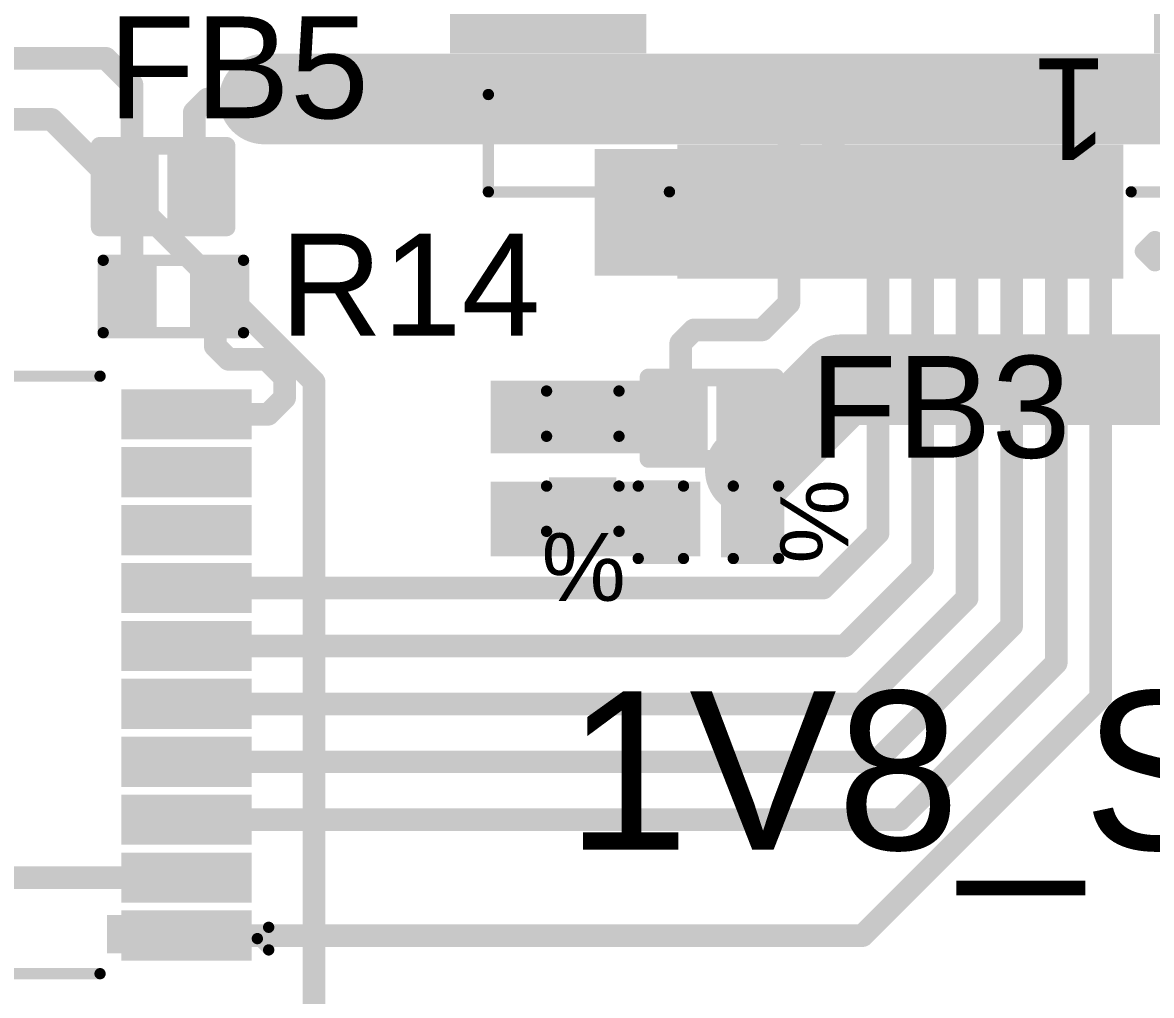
# Model space of a CAD drawing. Header units: millimetres. Extents: x -0.15 to 3.79, y -0.54 to 3.26.
# Drawn here: x 2.5222 to 3.021, y 2.408 to 2.8378 of the extents above; entities that cross this region are included whole.
import ezdxf

# ---------------------------------------------------------------- set-up
doc = ezdxf.new("R2010")
doc.units = ezdxf.units.MM
doc.header["$MEASUREMENT"] = 0
for name, color, linetype in [('BottomLayer', 5, 'Continuous'), ('BottomSolder', 6, 'Continuous'), ('TopLayer', 1, 'Continuous'), ('TopOverlay', 2, 'Continuous'), ('TopPaste', 8, 'Continuous'), ('TopSolder', 216, 'Continuous'), ('ViaHoleLayer', 16, 'Continuous')]:
    doc.layers.add(name, color=color, linetype=linetype)
doc.styles.add('Arial', font='', dxfattribs={"height": 0.2})
doc.styles.get('Arial').set_extended_font_data('Arial')

# ---------------------------------------------------------------- blocks, each defined once
blk = doc.blocks.new('TSSOP_20_38')
at = {"layer": 'TopLayer'}
for points in [[(-0.08937, 0.12224), (-0.08937, 0.10807), (-0.13898, 0.10807), (-0.13898, 0.12224)], [(0.13898, 0.12224), (0.13898, 0.10807), (0.08937, 0.10807), (0.08937, 0.12224)], [(-0.08937, 0.09665), (-0.08937, 0.08248), (-0.13898, 0.08248), (-0.13898, 0.09665)], [(0.13898, 0.09665), (0.13898, 0.08248), (0.08937, 0.08248), (0.08937, 0.09665)], [(-0.08937, 0.07106), (-0.08937, 0.05689), (-0.13898, 0.05689), (-0.13898, 0.07106)], [(0.13898, 0.07106), (0.13898, 0.05689), (0.08937, 0.05689), (0.08937, 0.07106)], [(-0.08937, 0.04547), (-0.08937, 0.0313), (-0.13898, 0.0313), (-0.13898, 0.04547)], [(0.13898, 0.04547), (0.13898, 0.0313), (0.08937, 0.0313), (0.08937, 0.04547)], [(-0.08937, 0.01988), (-0.08937, 0.00571), (-0.13898, 0.00571), (-0.13898, 0.01988)], [(0.13898, 0.01988), (0.13898, 0.00571), (0.08937, 0.00571), (0.08937, 0.01988)], [(-0.08937, -0.00571), (-0.08937, -0.01988), (-0.13898, -0.01988), (-0.13898, -0.00571)], [(0.13898, -0.00571), (0.13898, -0.01988), (0.08937, -0.01988), (0.08937, -0.00571)], [(-0.08937, -0.0313), (-0.08937, -0.04547), (-0.13898, -0.04547), (-0.13898, -0.0313)], [(0.13898, -0.0313), (0.13898, -0.04547), (0.08937, -0.04547), (0.08937, -0.0313)], [(-0.08937, -0.05689), (-0.08937, -0.07106), (-0.13898, -0.07106), (-0.13898, -0.05689)], [(0.13898, -0.05689), (0.13898, -0.07106), (0.08937, -0.07106), (0.08937, -0.05689)], [(-0.08937, -0.08248), (-0.08937, -0.09665), (-0.13898, -0.09665), (-0.13898, -0.08248)], [(0.13898, -0.08248), (0.13898, -0.09665), (0.08937, -0.09665), (0.08937, -0.08248)], [(-0.08937, -0.10807), (-0.08937, -0.12224), (-0.13898, -0.12224), (-0.13898, -0.10807)], [(0.13898, -0.10807), (0.13898, -0.12224), (0.08937, -0.12224), (0.08937, -0.10807)]]:
    blk.add_hatch(color=1, dxfattribs=at).paths.add_polyline_path(points)
at = {"layer": 'TopOverlay'}
blk.add_hatch(color=2, dxfattribs=at).paths.add_polyline_path([(-0.086, 0.106), (-0.079, 0.106), (-0.079, 0.123), (-0.086, 0.123)])
at = {"layer": 'TopPaste'}
for points in [[(-0.08937, 0.12224), (-0.08937, 0.10807), (-0.13898, 0.10807), (-0.13898, 0.12224)], [(0.13898, 0.12224), (0.13898, 0.10807), (0.08937, 0.10807), (0.08937, 0.12224)], [(-0.08937, 0.09665), (-0.08937, 0.08248), (-0.13898, 0.08248), (-0.13898, 0.09665)], [(0.13898, 0.09665), (0.13898, 0.08248), (0.08937, 0.08248), (0.08937, 0.09665)], [(-0.08937, 0.07106), (-0.08937, 0.05689), (-0.13898, 0.05689), (-0.13898, 0.07106)], [(0.13898, 0.07106), (0.13898, 0.05689), (0.08937, 0.05689), (0.08937, 0.07106)], [(-0.08937, 0.04547), (-0.08937, 0.0313), (-0.13898, 0.0313), (-0.13898, 0.04547)], [(0.13898, 0.04547), (0.13898, 0.0313), (0.08937, 0.0313), (0.08937, 0.04547)], [(-0.08937, 0.01988), (-0.08937, 0.00571), (-0.13898, 0.00571), (-0.13898, 0.01988)], [(0.13898, 0.01988), (0.13898, 0.00571), (0.08937, 0.00571), (0.08937, 0.01988)], [(-0.08937, -0.00571), (-0.08937, -0.01988), (-0.13898, -0.01988), (-0.13898, -0.00571)], [(0.13898, -0.00571), (0.13898, -0.01988), (0.08937, -0.01988), (0.08937, -0.00571)], [(-0.08937, -0.0313), (-0.08937, -0.04547), (-0.13898, -0.04547), (-0.13898, -0.0313)], [(0.13898, -0.0313), (0.13898, -0.04547), (0.08937, -0.04547), (0.08937, -0.0313)], [(-0.08937, -0.05689), (-0.08937, -0.07106), (-0.13898, -0.07106), (-0.13898, -0.05689)], [(0.13898, -0.05689), (0.13898, -0.07106), (0.08937, -0.07106), (0.08937, -0.05689)], [(-0.08937, -0.08248), (-0.08937, -0.09665), (-0.13898, -0.09665), (-0.13898, -0.08248)], [(0.13898, -0.08248), (0.13898, -0.09665), (0.08937, -0.09665), (0.08937, -0.08248)], [(-0.08937, -0.10807), (-0.08937, -0.12224), (-0.13898, -0.12224), (-0.13898, -0.10807)], [(0.13898, -0.10807), (0.13898, -0.12224), (0.08937, -0.12224), (0.08937, -0.10807)]]:
    blk.add_hatch(color=8, dxfattribs=at).paths.add_polyline_path(points)
at = {"layer": 'TopSolder'}
for points in [[(-0.08537, 0.12624), (-0.08537, 0.10407), (-0.14298, 0.10407), (-0.14298, 0.12624)], [(0.14298, 0.12624), (0.14298, 0.10407), (0.08537, 0.10407), (0.08537, 0.12624)], [(-0.08537, 0.10065), (-0.08537, 0.07848), (-0.14298, 0.07848), (-0.14298, 0.10065)], [(0.14298, 0.10065), (0.14298, 0.07848), (0.08537, 0.07848), (0.08537, 0.10065)], [(-0.08537, 0.07506), (-0.08537, 0.05289), (-0.14298, 0.05289), (-0.14298, 0.07506)], [(0.14298, 0.07506), (0.14298, 0.05289), (0.08537, 0.05289), (0.08537, 0.07506)], [(-0.08537, 0.04947), (-0.08537, 0.0273), (-0.14298, 0.0273), (-0.14298, 0.04947)], [(0.14298, 0.04947), (0.14298, 0.0273), (0.08537, 0.0273), (0.08537, 0.04947)], [(-0.08537, 0.02388), (-0.08537, 0.00171), (-0.14298, 0.00171), (-0.14298, 0.02388)], [(0.14298, 0.02388), (0.14298, 0.00171), (0.08537, 0.00171), (0.08537, 0.02388)], [(-0.08537, -0.00171), (-0.08537, -0.02388), (-0.14298, -0.02388), (-0.14298, -0.00171)], [(0.14298, -0.00171), (0.14298, -0.02388), (0.08537, -0.02388), (0.08537, -0.00171)], [(-0.08537, -0.0273), (-0.08537, -0.04947), (-0.14298, -0.04947), (-0.14298, -0.0273)], [(0.14298, -0.0273), (0.14298, -0.04947), (0.08537, -0.04947), (0.08537, -0.0273)], [(-0.08537, -0.05289), (-0.08537, -0.07506), (-0.14298, -0.07506), (-0.14298, -0.05289)], [(0.14298, -0.05289), (0.14298, -0.07506), (0.08537, -0.07506), (0.08537, -0.05289)], [(-0.08537, -0.07848), (-0.08537, -0.10065), (-0.14298, -0.10065), (-0.14298, -0.07848)], [(0.14298, -0.07848), (0.14298, -0.10065), (0.08537, -0.10065), (0.08537, -0.07848)], [(-0.08537, -0.10407), (-0.08537, -0.12624), (-0.14298, -0.12624), (-0.14298, -0.10407)], [(0.14298, -0.10407), (0.14298, -0.12624), (0.08537, -0.12624), (0.08537, -0.10407)]]:
    blk.add_hatch(color=216, dxfattribs=at).paths.add_polyline_path(points)
at = {"layer": 'TopOverlay', "const_width": 0.005}
for points in [[(0.076, 0.132), (-0.076, 0.132)], [(-0.1455, 0.1165), (-0.1505, 0.1215)], [(-0.1505, 0.1215), (-0.1505, 0.1115)], [(-0.1455, 0.1165), (-0.1505, 0.1115)], [(0.076, -0.132), (-0.076, -0.132)]]:
    blk.add_lwpolyline(points, dxfattribs=at)
at = {"layer": 'TopOverlay', "const_width": 0.0025}
for points in [[(-0.07725, 0.132, 1), (-0.07475, 0.132, 1)], [(0.07475, 0.132, 1), (0.07725, 0.132, 1)], [(-0.15175, 0.1215, 1), (-0.14925, 0.1215, 1)], [(-0.15175, 0.1215, 1), (-0.14925, 0.1215, 1)], [(-0.14675, 0.1165, 1), (-0.14425, 0.1165, 1)], [(-0.14675, 0.1165, 1), (-0.14425, 0.1165, 1)], [(-0.15175, 0.1115, 1), (-0.14925, 0.1115, 1)], [(-0.15175, 0.1115, 1), (-0.14925, 0.1115, 1)], [(-0.07725, -0.132, 1), (-0.07475, -0.132, 1)], [(0.07475, -0.132, 1), (0.07725, -0.132, 1)]]:
    blk.add_lwpolyline(points, format="xyb", close=True, dxfattribs=at)
blk = doc.blocks.new('R___0402_83')
at = {"layer": 'TopLayer'}
for points in [[(-0.0275, -0.0125), (-0.0275, 0.0125), (-0.0095, 0.0125), (-0.0095, -0.0125)], [(0.0095, -0.0125), (0.0095, 0.0125), (0.0275, 0.0125), (0.0275, -0.0125)]]:
    blk.add_hatch(color=1, dxfattribs=at).paths.add_polyline_path(points)
at = {"layer": 'TopPaste'}
for points in [[(-0.0275, -0.0125), (-0.0275, 0.0125), (-0.0095, 0.0125), (-0.0095, -0.0125)], [(0.0095, -0.0125), (0.0095, 0.0125), (0.0275, 0.0125), (0.0275, -0.0125)]]:
    blk.add_hatch(color=8, dxfattribs=at).paths.add_polyline_path(points)
at = {"layer": 'TopSolder'}
for points in [[(-0.02967, -0.01467), (-0.02967, 0.01467), (-0.00733, 0.01467), (-0.00733, -0.01467)], [(0.00733, -0.01467), (0.00733, 0.01467), (0.02967, 0.01467), (0.02967, -0.01467)]]:
    blk.add_hatch(color=216, dxfattribs=at).paths.add_polyline_path(points)
at = {"layer": 'TopOverlay'}
for points, const_width in [([(-0.031, 0.016), (-0.031, -0.016)], 0.005), ([(0.031, 0.016), (-0.031, 0.016)], 0.005), ([(0.031, 0.016), (0.031, -0.016)], 0.005), ([(0.031, -0.016), (-0.031, -0.016)], 0.005), ([(0.032, -0.017), (-0.032, -0.017)], 0.000127)]:
    blk.add_lwpolyline(points, dxfattribs=dict(at, const_width=const_width))
for points, const_width in [([(-0.03225, 0.016, 1), (-0.02975, 0.016, 1)], 0.0025), ([(-0.03225, 0.016, 1), (-0.02975, 0.016, 1)], 0.0025), ([(0.02975, 0.016, 1), (0.03225, 0.016, 1)], 0.0025), ([(0.02975, 0.016, 1), (0.03225, 0.016, 1)], 0.0025), ([(-0.03225, -0.016, 1), (-0.02975, -0.016, 1)], 0.0025), ([(-0.03225, -0.016, 1), (-0.02975, -0.016, 1)], 0.0025), ([(0.02975, -0.016, 1), (0.03225, -0.016, 1)], 0.0025), ([(0.02975, -0.016, 1), (0.03225, -0.016, 1)], 0.0025), ([(-0.03203, -0.017, 1), (-0.03197, -0.017, 1)], 0.0000635), ([(0.03197, -0.017, 1), (0.03203, -0.017, 1)], 0.0000635)]:
    blk.add_lwpolyline(points, format="xyb", close=True, dxfattribs=dict(at, const_width=const_width))
blk = doc.blocks.new('AFC01_S10FCC_00_144')
at = {"layer": 'TopLayer'}
for points in [[(-0.08268, 0.02717), (-0.09449, 0.02717), (-0.09449, 0.07835), (-0.08268, 0.07835)], [(-0.06299, 0.02717), (-0.0748, 0.02717), (-0.0748, 0.07835), (-0.06299, 0.07835)], [(-0.04331, 0.02717), (-0.05512, 0.02717), (-0.05512, 0.07835), (-0.04331, 0.07835)], [(-0.02362, 0.02717), (-0.03543, 0.02717), (-0.03543, 0.07835), (-0.02362, 0.07835)], [(-0.00394, 0.02717), (-0.01575, 0.02717), (-0.01575, 0.07835), (-0.00394, 0.07835)], [(0.01575, 0.02717), (0.00394, 0.02717), (0.00394, 0.07835), (0.01575, 0.07835)], [(0.03543, 0.02717), (0.02362, 0.02717), (0.02362, 0.07835), (0.03543, 0.07835)], [(0.05512, 0.02717), (0.04331, 0.02717), (0.04331, 0.07835), (0.05512, 0.07835)], [(0.0748, 0.02717), (0.06299, 0.02717), (0.06299, 0.07835), (0.0748, 0.07835)], [(0.09449, 0.02717), (0.08268, 0.02717), (0.08268, 0.07835), (0.09449, 0.07835)], [(-0.11614, -0.08425), (-0.19488, -0.08425), (-0.19488, -0.02126), (-0.11614, -0.02126)], [(0.11614, -0.02126), (0.19488, -0.02126), (0.19488, -0.08425), (0.11614, -0.08425)]]:
    blk.add_hatch(color=1, dxfattribs=at).paths.add_polyline_path(points)
at = {"layer": 'TopPaste'}
for points in [[(-0.08268, 0.02717), (-0.09449, 0.02717), (-0.09449, 0.07835), (-0.08268, 0.07835)], [(-0.06299, 0.02717), (-0.0748, 0.02717), (-0.0748, 0.07835), (-0.06299, 0.07835)], [(-0.04331, 0.02717), (-0.05512, 0.02717), (-0.05512, 0.07835), (-0.04331, 0.07835)], [(-0.02362, 0.02717), (-0.03543, 0.02717), (-0.03543, 0.07835), (-0.02362, 0.07835)], [(-0.00394, 0.02717), (-0.01575, 0.02717), (-0.01575, 0.07835), (-0.00394, 0.07835)], [(0.01575, 0.02717), (0.00394, 0.02717), (0.00394, 0.07835), (0.01575, 0.07835)], [(0.03543, 0.02717), (0.02362, 0.02717), (0.02362, 0.07835), (0.03543, 0.07835)], [(0.05512, 0.02717), (0.04331, 0.02717), (0.04331, 0.07835), (0.05512, 0.07835)], [(0.0748, 0.02717), (0.06299, 0.02717), (0.06299, 0.07835), (0.0748, 0.07835)], [(0.09449, 0.02717), (0.08268, 0.02717), (0.08268, 0.07835), (0.09449, 0.07835)], [(-0.11614, -0.08425), (-0.19488, -0.08425), (-0.19488, -0.02126), (-0.11614, -0.02126)], [(0.11614, -0.02126), (0.19488, -0.02126), (0.19488, -0.08425), (0.11614, -0.08425)]]:
    blk.add_hatch(color=8, dxfattribs=at).paths.add_polyline_path(points)
at = {"layer": 'TopSolder'}
for points in [[(-0.07868, 0.02317), (-0.09849, 0.02317), (-0.09849, 0.08235), (-0.07868, 0.08235)], [(-0.05899, 0.02317), (-0.0788, 0.02317), (-0.0788, 0.08235), (-0.05899, 0.08235)], [(-0.03931, 0.02317), (-0.05912, 0.02317), (-0.05912, 0.08235), (-0.03931, 0.08235)], [(-0.01962, 0.02317), (-0.03943, 0.02317), (-0.03943, 0.08235), (-0.01962, 0.08235)], [(0.00006, 0.02317), (-0.01975, 0.02317), (-0.01975, 0.08235), (0.00006, 0.08235)], [(0.01975, 0.02317), (-0.00006, 0.02317), (-0.00006, 0.08235), (0.01975, 0.08235)], [(0.03943, 0.02317), (0.01962, 0.02317), (0.01962, 0.08235), (0.03943, 0.08235)], [(0.05912, 0.02317), (0.03931, 0.02317), (0.03931, 0.08235), (0.05912, 0.08235)], [(0.0788, 0.02317), (0.05899, 0.02317), (0.05899, 0.08235), (0.0788, 0.08235)], [(0.09849, 0.02317), (0.07868, 0.02317), (0.07868, 0.08235), (0.09849, 0.08235)], [(-0.11214, -0.08825), (-0.19888, -0.08825), (-0.19888, -0.01726), (-0.11214, -0.01726)], [(0.11214, -0.01726), (0.19888, -0.01726), (0.19888, -0.08825), (0.11214, -0.08825)]]:
    blk.add_hatch(color=216, dxfattribs=at).paths.add_polyline_path(points)
at = {"layer": 'TopOverlay'}
for points, const_width in [([(-0.10749, 0.07022), (-0.11249, 0.07522)], 0.00787), ([(-0.11249, 0.07522), (-0.11249, 0.06522)], 0.00787), ([(-0.10749, 0.07022), (-0.11249, 0.06522)], 0.00787), ([(-0.102, 0.044), (-0.182, 0.044)], 0.005), ([(-0.182, 0.044), (-0.182, 0.001)], 0.005), ([(0.182, 0.044), (0.102, 0.044)], 0.005), ([(0.182, 0.044), (0.182, 0.001)], 0.005), ([(0.183, -0.134), (-0.183, -0.134)], 0.005)]:
    blk.add_lwpolyline(points, dxfattribs=dict(at, const_width=const_width))
for points, const_width in [([(-0.11446, 0.07522, 1), (-0.11052, 0.07522, 1)], 0.00394), ([(-0.11446, 0.07522, 1), (-0.11052, 0.07522, 1)], 0.00394), ([(-0.10946, 0.07022, 1), (-0.10552, 0.07022, 1)], 0.00394), ([(-0.10946, 0.07022, 1), (-0.10552, 0.07022, 1)], 0.00394), ([(-0.11446, 0.06522, 1), (-0.11052, 0.06522, 1)], 0.00394), ([(-0.11446, 0.06522, 1), (-0.11052, 0.06522, 1)], 0.00394), ([(-0.18325, 0.044, 1), (-0.18075, 0.044, 1)], 0.0025), ([(-0.18325, 0.044, 1), (-0.18075, 0.044, 1)], 0.0025), ([(-0.10325, 0.044, 1), (-0.10075, 0.044, 1)], 0.0025), ([(0.10075, 0.044, 1), (0.10325, 0.044, 1)], 0.0025), ([(0.18075, 0.044, 1), (0.18325, 0.044, 1)], 0.0025), ([(0.18075, 0.044, 1), (0.18325, 0.044, 1)], 0.0025), ([(-0.18325, 0.001, 1), (-0.18075, 0.001, 1)], 0.0025), ([(0.18075, 0.001, 1), (0.18325, 0.001, 1)], 0.0025), ([(-0.18425, -0.134, 1), (-0.18175, -0.134, 1)], 0.0025), ([(0.18175, -0.134, 1), (0.18425, -0.134, 1)], 0.0025)]:
    blk.add_lwpolyline(points, format="xyb", close=True, dxfattribs=dict(at, const_width=const_width))
blk.add_text('1', height=0.045, dxfattribs=at).set_placement((-0.092, -0.015))
blk = doc.blocks.new('IND_0402_146')
at = {"layer": 'TopLayer'}
for points in [[(-0.02165, 0.01181), (-0.00591, 0.01181), (-0.00591, -0.01181), (-0.02165, -0.01181)], [(0.00591, 0.01181), (0.02165, 0.01181), (0.02165, -0.01181), (0.00591, -0.01181)]]:
    blk.add_hatch(color=1, dxfattribs=at).paths.add_polyline_path(points)
at = {"layer": 'TopPaste'}
for points in [[(-0.02165, 0.01181), (-0.00591, 0.01181), (-0.00591, -0.01181), (-0.02165, -0.01181)], [(0.00591, 0.01181), (0.02165, 0.01181), (0.02165, -0.01181), (0.00591, -0.01181)]]:
    blk.add_hatch(color=8, dxfattribs=at).paths.add_polyline_path(points)
at = {"layer": 'TopSolder'}
for points in [[(-0.02565, 0.01581), (-0.00191, 0.01581), (-0.00191, -0.01581), (-0.02565, -0.01581)], [(0.00191, 0.01581), (0.02565, 0.01581), (0.02565, -0.01581), (0.00191, -0.01581)]]:
    blk.add_hatch(color=216, dxfattribs=at).paths.add_polyline_path(points)
at = {"layer": 'TopOverlay', "const_width": 0.00787}
for points in [[(-0.028, 0.018), (-0.028, -0.018)], [(-0.012, 0.018), (-0.028, 0.018)], [(0.028, 0.018), (-0.012, 0.018)], [(0.028, 0.018), (0.028, -0.018)], [(-0.012, -0.018), (-0.028, -0.018)], [(0.028, -0.018), (-0.012, -0.018)]]:
    blk.add_lwpolyline(points, dxfattribs=at)
at = {"layer": 'TopOverlay', "const_width": 0.00394}
for points in [[(-0.02997, 0.018, 1), (-0.02603, 0.018, 1)], [(-0.02997, 0.018, 1), (-0.02603, 0.018, 1)], [(-0.01397, 0.018, 1), (-0.01003, 0.018, 1)], [(-0.01397, 0.018, 1), (-0.01003, 0.018, 1)], [(0.02603, 0.018, 1), (0.02997, 0.018, 1)], [(0.02603, 0.018, 1), (0.02997, 0.018, 1)], [(-0.02997, -0.018, 1), (-0.02603, -0.018, 1)], [(-0.02997, -0.018, 1), (-0.02603, -0.018, 1)], [(-0.01397, -0.018, 1), (-0.01003, -0.018, 1)], [(-0.01397, -0.018, 1), (-0.01003, -0.018, 1)], [(0.02603, -0.018, 1), (0.02997, -0.018, 1)], [(0.02603, -0.018, 1), (0.02997, -0.018, 1)]]:
    blk.add_lwpolyline(points, format="xyb", close=True, dxfattribs=at)
blk = doc.blocks.new('IND_0402_148')
at = {"layer": 'TopLayer'}
for points in [[(-0.02165, 0.01181), (-0.00591, 0.01181), (-0.00591, -0.01181), (-0.02165, -0.01181)], [(0.00591, 0.01181), (0.02165, 0.01181), (0.02165, -0.01181), (0.00591, -0.01181)]]:
    blk.add_hatch(color=1, dxfattribs=at).paths.add_polyline_path(points)
at = {"layer": 'TopPaste'}
for points in [[(-0.02165, 0.01181), (-0.00591, 0.01181), (-0.00591, -0.01181), (-0.02165, -0.01181)], [(0.00591, 0.01181), (0.02165, 0.01181), (0.02165, -0.01181), (0.00591, -0.01181)]]:
    blk.add_hatch(color=8, dxfattribs=at).paths.add_polyline_path(points)
at = {"layer": 'TopSolder'}
for points in [[(-0.02565, 0.01581), (-0.00191, 0.01581), (-0.00191, -0.01581), (-0.02565, -0.01581)], [(0.00191, 0.01581), (0.02565, 0.01581), (0.02565, -0.01581), (0.00191, -0.01581)]]:
    blk.add_hatch(color=216, dxfattribs=at).paths.add_polyline_path(points)
at = {"layer": 'TopOverlay', "const_width": 0.00787}
for points in [[(-0.028, 0.018), (-0.028, -0.018)], [(-0.012, 0.018), (-0.028, 0.018)], [(0.028, 0.018), (-0.012, 0.018)], [(0.028, 0.018), (0.028, -0.018)], [(-0.012, -0.018), (-0.028, -0.018)], [(0.028, -0.018), (-0.012, -0.018)]]:
    blk.add_lwpolyline(points, dxfattribs=at)
at = {"layer": 'TopOverlay', "const_width": 0.00394}
for points in [[(-0.02997, 0.018, 1), (-0.02603, 0.018, 1)], [(-0.02997, 0.018, 1), (-0.02603, 0.018, 1)], [(-0.01397, 0.018, 1), (-0.01003, 0.018, 1)], [(-0.01397, 0.018, 1), (-0.01003, 0.018, 1)], [(0.02603, 0.018, 1), (0.02997, 0.018, 1)], [(0.02603, 0.018, 1), (0.02997, 0.018, 1)], [(-0.02997, -0.018, 1), (-0.02603, -0.018, 1)], [(-0.02997, -0.018, 1), (-0.02603, -0.018, 1)], [(-0.01397, -0.018, 1), (-0.01003, -0.018, 1)], [(-0.01397, -0.018, 1), (-0.01003, -0.018, 1)], [(0.02603, -0.018, 1), (0.02997, -0.018, 1)], [(0.02603, -0.018, 1), (0.02997, -0.018, 1)]]:
    blk.add_lwpolyline(points, format="xyb", close=True, dxfattribs=at)
blk = doc.blocks.new('C___0402_174')
at = {"layer": 'TopLayer'}
for points in [[(-0.0275, -0.0125), (-0.0275, 0.0125), (-0.0095, 0.0125), (-0.0095, -0.0125)], [(0.0095, -0.0125), (0.0095, 0.0125), (0.0275, 0.0125), (0.0275, -0.0125)]]:
    blk.add_hatch(color=1, dxfattribs=at).paths.add_polyline_path(points)
at = {"layer": 'TopPaste'}
for points in [[(-0.0275, -0.0125), (-0.0275, 0.0125), (-0.0095, 0.0125), (-0.0095, -0.0125)], [(0.0095, -0.0125), (0.0095, 0.0125), (0.0275, 0.0125), (0.0275, -0.0125)]]:
    blk.add_hatch(color=8, dxfattribs=at).paths.add_polyline_path(points)
at = {"layer": 'TopSolder'}
for points in [[(-0.02986, -0.01486), (-0.02986, 0.01486), (-0.00714, 0.01486), (-0.00714, -0.01486)], [(0.00714, -0.01486), (0.00714, 0.01486), (0.02986, 0.01486), (0.02986, -0.01486)]]:
    blk.add_hatch(color=216, dxfattribs=at).paths.add_polyline_path(points)
at = {"layer": 'TopOverlay', "const_width": 0.005}
for points in [[(-0.031, 0.016), (-0.031, -0.016)], [(-0.031, 0.016), (-0.011, 0.016)], [(0.011, 0.016), (0.031, 0.016)], [(0.031, 0.016), (0.031, -0.016)], [(-0.031, -0.016), (-0.011, -0.016)], [(0.011, -0.016), (0.031, -0.016)]]:
    blk.add_lwpolyline(points, dxfattribs=at)
at = {"layer": 'TopOverlay', "const_width": 0.0025}
for points in [[(-0.03225, 0.016, 1), (-0.02975, 0.016, 1)], [(-0.03225, 0.016, 1), (-0.02975, 0.016, 1)], [(-0.01225, 0.016, 1), (-0.00975, 0.016, 1)], [(0.00975, 0.016, 1), (0.01225, 0.016, 1)], [(0.02975, 0.016, 1), (0.03225, 0.016, 1)], [(0.02975, 0.016, 1), (0.03225, 0.016, 1)], [(-0.03225, -0.016, 1), (-0.02975, -0.016, 1)], [(-0.03225, -0.016, 1), (-0.02975, -0.016, 1)], [(-0.01225, -0.016, 1), (-0.00975, -0.016, 1)], [(0.00975, -0.016, 1), (0.01225, -0.016, 1)], [(0.02975, -0.016, 1), (0.03225, -0.016, 1)], [(0.02975, -0.016, 1), (0.03225, -0.016, 1)]]:
    blk.add_lwpolyline(points, format="xyb", close=True, dxfattribs=at)
blk = doc.blocks.new('C___0402_177')
at = {"layer": 'TopLayer'}
for points in [[(-0.0275, -0.0125), (-0.0275, 0.0125), (-0.0095, 0.0125), (-0.0095, -0.0125)], [(0.0095, -0.0125), (0.0095, 0.0125), (0.0275, 0.0125), (0.0275, -0.0125)]]:
    blk.add_hatch(color=1, dxfattribs=at).paths.add_polyline_path(points)
at = {"layer": 'TopPaste'}
for points in [[(-0.0275, -0.0125), (-0.0275, 0.0125), (-0.0095, 0.0125), (-0.0095, -0.0125)], [(0.0095, -0.0125), (0.0095, 0.0125), (0.0275, 0.0125), (0.0275, -0.0125)]]:
    blk.add_hatch(color=8, dxfattribs=at).paths.add_polyline_path(points)
at = {"layer": 'TopSolder'}
for points in [[(-0.02986, -0.01486), (-0.02986, 0.01486), (-0.00714, 0.01486), (-0.00714, -0.01486)], [(0.00714, -0.01486), (0.00714, 0.01486), (0.02986, 0.01486), (0.02986, -0.01486)]]:
    blk.add_hatch(color=216, dxfattribs=at).paths.add_polyline_path(points)
at = {"layer": 'TopOverlay', "const_width": 0.005}
for points in [[(-0.031, 0.016), (-0.031, -0.016)], [(-0.011, 0.016), (-0.031, 0.016)], [(0.031, 0.016), (0.011, 0.016)], [(0.031, 0.016), (0.031, -0.016)], [(-0.011, -0.016), (-0.031, -0.016)], [(0.031, -0.016), (0.011, -0.016)]]:
    blk.add_lwpolyline(points, dxfattribs=at)
at = {"layer": 'TopOverlay', "const_width": 0.0025}
for points in [[(-0.03225, 0.016, 1), (-0.02975, 0.016, 1)], [(-0.03225, 0.016, 1), (-0.02975, 0.016, 1)], [(-0.01225, 0.016, 1), (-0.00975, 0.016, 1)], [(0.00975, 0.016, 1), (0.01225, 0.016, 1)], [(0.02975, 0.016, 1), (0.03225, 0.016, 1)], [(0.02975, 0.016, 1), (0.03225, 0.016, 1)], [(-0.03225, -0.016, 1), (-0.02975, -0.016, 1)], [(-0.03225, -0.016, 1), (-0.02975, -0.016, 1)], [(-0.01225, -0.016, 1), (-0.00975, -0.016, 1)], [(0.00975, -0.016, 1), (0.01225, -0.016, 1)], [(0.02975, -0.016, 1), (0.03225, -0.016, 1)], [(0.02975, -0.016, 1), (0.03225, -0.016, 1)]]:
    blk.add_lwpolyline(points, format="xyb", close=True, dxfattribs=at)

msp = doc.modelspace()

# ---------------------------------------------------------------- hatches: boundary and pattern name
at = {"layer": 'BottomLayer'}
h = msp.add_hatch(color=5, dxfattribs=at)
edge = h.paths.add_edge_path()
edge.add_arc((2.629, 2.804), 0.01181, 0, 360)
h = msp.add_hatch(color=5, dxfattribs=at)
edge = h.paths.add_edge_path()
edge.add_arc((2.793, 2.749), 0.01181, 0, 360)
h = msp.add_hatch(color=5, dxfattribs=at)
edge = h.paths.add_edge_path()
edge.add_arc((2.84372, 2.64), 0.01181, 0, 360)
h = msp.add_hatch(color=5, dxfattribs=at)
edge = h.paths.add_edge_path()
edge.add_arc((2.745, 2.619), 0.01181, 0, 360)
at = {"layer": 'BottomSolder'}
h = msp.add_hatch(color=6, dxfattribs=at)
edge = h.paths.add_edge_path()
edge.add_arc((2.629, 2.804), 0.01581, 0, 360)
h = msp.add_hatch(color=6, dxfattribs=at)
edge = h.paths.add_edge_path()
edge.add_arc((2.793, 2.749), 0.01581, 0, 360)
h = msp.add_hatch(color=6, dxfattribs=at)
edge = h.paths.add_edge_path()
edge.add_arc((2.84372, 2.64), 0.01581, 0, 360)
h = msp.add_hatch(color=6, dxfattribs=at)
edge = h.paths.add_edge_path()
edge.add_arc((2.745, 2.619), 0.01581, 0, 360)
at = {"layer": 'TopLayer'}
h = msp.add_hatch(color=1, dxfattribs=at)
edge = h.paths.add_edge_path()
edge.add_arc((2.629, 2.804), 0.01181, 0, 360)
for points in [[(2.775, 2.726), (2.847, 2.726), (2.847, 2.782), (2.775, 2.782)], [(2.729, 2.6475), (2.82172, 2.6475), (2.82172, 2.6795), (2.729, 2.6795)], [(2.83072, 2.6015), (2.85622, 2.6015), (2.85622, 2.6815), (2.83072, 2.6815)], [(2.729, 2.602), (2.82172, 2.602), (2.82172, 2.635), (2.729, 2.635)]]:
    msp.add_hatch(color=1, dxfattribs=at).paths.add_polyline_path(points)
h = msp.add_hatch(color=1, dxfattribs=at)
edge = h.paths.add_edge_path()
edge.add_arc((2.793, 2.749), 0.01181, 0, 360)
h = msp.add_hatch(color=1, dxfattribs=at)
edge = h.paths.add_edge_path()
edge.add_arc((2.84372, 2.64), 0.01181, 0, 360)
h = msp.add_hatch(color=1, dxfattribs=at)
edge = h.paths.add_edge_path()
edge.add_arc((2.745, 2.619), 0.01181, 0, 360)
at = {"layer": 'TopSolder'}
h = msp.add_hatch(color=216, dxfattribs=at)
edge = h.paths.add_edge_path()
edge.add_arc((2.629, 2.804), 0.01581, 0, 360)
h = msp.add_hatch(color=216, dxfattribs=at)
edge = h.paths.add_edge_path()
edge.add_arc((2.793, 2.749), 0.01581, 0, 360)
h = msp.add_hatch(color=216, dxfattribs=at)
edge = h.paths.add_edge_path()
edge.add_arc((2.84372, 2.64), 0.01581, 0, 360)
h = msp.add_hatch(color=216, dxfattribs=at)
edge = h.paths.add_edge_path()
edge.add_arc((2.745, 2.619), 0.01581, 0, 360)
at = {"layer": 'ViaHoleLayer'}
h = msp.add_hatch(color=16, dxfattribs=at)
edge = h.paths.add_edge_path()
edge.add_arc((2.629, 2.804), 0.00591, 0, 360)
h = msp.add_hatch(color=16, dxfattribs=at)
edge = h.paths.add_edge_path()
edge.add_arc((2.793, 2.749), 0.00591, 0, 360)
h = msp.add_hatch(color=16, dxfattribs=at)
edge = h.paths.add_edge_path()
edge.add_arc((2.84372, 2.64), 0.00591, 0, 360)
h = msp.add_hatch(color=16, dxfattribs=at)
edge = h.paths.add_edge_path()
edge.add_arc((2.745, 2.619), 0.00591, 0, 360)

# ---------------------------------------------------------------- linework, layer by layer
at = {"layer": 'BottomLayer'}
for points, const_width in [([(2.629, 2.804), (3.06051, 2.804)], 0.04), ([(2.453, 2.795), (2.535, 2.795)], 0.01), ([(2.535, 2.795), (2.651, 2.679)], 0.01), ([(2.84372, 2.64), (2.88372, 2.68)], 0.04), ([(2.88372, 2.68), (3.579, 2.68)], 0.04), ([(2.651, 2.358), (2.651, 2.679)], 0.01)]:
    msp.add_lwpolyline(points, dxfattribs=dict(at, const_width=const_width))
for points, const_width in [([(2.619, 2.804, 1), (2.639, 2.804, 1)], 0.02), ([(2.5325, 2.795, 1), (2.5375, 2.795, 1)], 0.005), ([(2.5325, 2.795, 1), (2.5375, 2.795, 1)], 0.005), ([(2.87372, 2.68, 1), (2.89372, 2.68, 1)], 0.02), ([(2.87372, 2.68, 1), (2.89372, 2.68, 1)], 0.02), ([(2.6485, 2.679, 1), (2.6535, 2.679, 1)], 0.005), ([(2.6485, 2.679, 1), (2.6535, 2.679, 1)], 0.005), ([(2.83372, 2.64, 1), (2.85372, 2.64, 1)], 0.02)]:
    msp.add_lwpolyline(points, format="xyb", close=True, dxfattribs=dict(at, const_width=const_width))
at = {"layer": 'TopLayer'}
for points, const_width in [([(2.511, 2.822), (2.559, 2.822)], 0.01), ([(2.559, 2.822), (2.57052, 2.81048)], 0.01), ([(2.86079, 2.79779), (2.877, 2.814)], 0.01), ([(2.877, 2.814), (3.343, 2.814)], 0.01), ([(2.57052, 2.76452), (2.57052, 2.81048)], 0.01), ([(2.59808, 2.79814), (2.60394, 2.804)], 0.01), ([(2.60394, 2.804), (2.629, 2.804)], 0.01), ([(2.59808, 2.76531), (2.59808, 2.79814)], 0.01), ([(2.86079, 2.75424), (2.86079, 2.79779)], 0.01), ([(2.88047, 2.78961), (2.88633, 2.79547)], 0.01), ([(2.88633, 2.79547), (3.06959, 2.79547)], 0.01), ([(2.88047, 2.75424), (2.88047, 2.78961)], 0.01), ([(2.57052, 2.71688), (2.57052, 2.76452)], 0.01), ([(2.86079, 2.71379), (2.86079, 2.75424)], 0.01), ([(2.90016, 2.61216), (2.90016, 2.75424)], 0.01), ([(2.91984, 2.59684), (2.91984, 2.75424)], 0.01), ([(2.93953, 2.58353), (2.93953, 2.75424)], 0.01), ([(2.95921, 2.57121), (2.95921, 2.75424)], 0.01), ([(2.9789, 2.5549), (2.9789, 2.75424)], 0.01), ([(2.99858, 2.53958), (2.99858, 2.75424)], 0.01), ([(2.793, 2.749), (2.80585, 2.73615)], 0.015), ([(2.80585, 2.73615), (2.83951, 2.73615)], 0.015), ([(2.60733, 2.69486), (2.60733, 2.71676)], 0.01), ([(2.849, 2.702), (2.86079, 2.71379)], 0.01), ([(2.813, 2.69614), (2.81886, 2.702)], 0.01), ([(2.81886, 2.702), (2.849, 2.702)], 0.01), ([(2.60733, 2.69486), (2.61319, 2.689)], 0.01), ([(2.813, 2.663), (2.813, 2.69614)], 0.01), ([(2.61319, 2.689), (2.63, 2.689)], 0.01), ([(2.63, 2.689), (2.638, 2.681)], 0.01), ([(2.638, 2.672), (2.638, 2.681)], 0.01), ([(2.63072, 2.66472), (2.638, 2.672)], 0.01), ([(2.59461, 2.66472), (2.63072, 2.66472)], 0.01), ([(2.87594, 2.58794), (2.90016, 2.61216)], 0.01), ([(2.88535, 2.56235), (2.91984, 2.59684)], 0.01), ([(2.59461, 2.58794), (2.87594, 2.58794)], 0.01), ([(2.89276, 2.53676), (2.93953, 2.58353)], 0.01), ([(2.89917, 2.51117), (2.95921, 2.57121)], 0.01), ([(2.59461, 2.56235), (2.88535, 2.56235)], 0.01), ([(2.90958, 2.48558), (2.9789, 2.5549)], 0.01), ([(2.8934, 2.4344), (2.99858, 2.53958)], 0.01), ([(2.59461, 2.53676), (2.89276, 2.53676)], 0.01), ([(2.59461, 2.51117), (2.89917, 2.51117)], 0.01), ([(2.59461, 2.48558), (2.90958, 2.48558)], 0.01), ([(2.51585, 2.45999), (2.59461, 2.45999)], 0.01), ([(2.59461, 2.4344), (2.8934, 2.4344)], 0.01)]:
    msp.add_lwpolyline(points, dxfattribs=dict(at, const_width=const_width))
for points, const_width in [([(2.5565, 2.822, 1), (2.5615, 2.822, 1)], 0.005), ([(2.5565, 2.822, 1), (2.5615, 2.822, 1)], 0.005), ([(2.8745, 2.814, 1), (2.8795, 2.814, 1)], 0.005), ([(2.8745, 2.814, 1), (2.8795, 2.814, 1)], 0.005), ([(2.56802, 2.81048, 1), (2.57302, 2.81048, 1)], 0.005), ([(2.56802, 2.81048, 1), (2.57302, 2.81048, 1)], 0.005), ([(2.60144, 2.804, 1), (2.60644, 2.804, 1)], 0.005), ([(2.60144, 2.804, 1), (2.60644, 2.804, 1)], 0.005), ([(2.6265, 2.804, 1), (2.6315, 2.804, 1)], 0.005), ([(2.59558, 2.79814, 1), (2.60058, 2.79814, 1)], 0.005), ([(2.59558, 2.79814, 1), (2.60058, 2.79814, 1)], 0.005), ([(2.85829, 2.79779, 1), (2.86329, 2.79779, 1)], 0.005), ([(2.85829, 2.79779, 1), (2.86329, 2.79779, 1)], 0.005), ([(2.88383, 2.79547, 1), (2.88883, 2.79547, 1)], 0.005), ([(2.88383, 2.79547, 1), (2.88883, 2.79547, 1)], 0.005), ([(2.87797, 2.78961, 1), (2.88297, 2.78961, 1)], 0.005), ([(2.87797, 2.78961, 1), (2.88297, 2.78961, 1)], 0.005), ([(2.56802, 2.76452, 1), (2.57302, 2.76452, 1)], 0.005), ([(2.56802, 2.76452, 1), (2.57302, 2.76452, 1)], 0.005), ([(2.59558, 2.76531, 1), (2.60058, 2.76531, 1)], 0.005), ([(2.85829, 2.75424, 1), (2.86329, 2.75424, 1)], 0.005), ([(2.85829, 2.75424, 1), (2.86329, 2.75424, 1)], 0.005), ([(2.87797, 2.75424, 1), (2.88297, 2.75424, 1)], 0.005), ([(2.89766, 2.75424, 1), (2.90266, 2.75424, 1)], 0.005), ([(2.91734, 2.75424, 1), (2.92234, 2.75424, 1)], 0.005), ([(2.93703, 2.75424, 1), (2.94203, 2.75424, 1)], 0.005), ([(2.95671, 2.75424, 1), (2.96171, 2.75424, 1)], 0.005), ([(2.9764, 2.75424, 1), (2.9814, 2.75424, 1)], 0.005), ([(2.99608, 2.75424, 1), (3.00108, 2.75424, 1)], 0.005), ([(2.78925, 2.749, 1), (2.79675, 2.749, 1)], 0.0075), ([(2.8021, 2.73615, 1), (2.8096, 2.73615, 1)], 0.0075), ([(2.8021, 2.73615, 1), (2.8096, 2.73615, 1)], 0.0075), ([(2.83576, 2.73615, 1), (2.84326, 2.73615, 1)], 0.0075), ([(2.56802, 2.71688, 1), (2.57302, 2.71688, 1)], 0.005), ([(2.60483, 2.71676, 1), (2.60983, 2.71676, 1)], 0.005), ([(2.85829, 2.71379, 1), (2.86329, 2.71379, 1)], 0.005), ([(2.85829, 2.71379, 1), (2.86329, 2.71379, 1)], 0.005), ([(2.81636, 2.702, 1), (2.82136, 2.702, 1)], 0.005), ([(2.81636, 2.702, 1), (2.82136, 2.702, 1)], 0.005), ([(2.8465, 2.702, 1), (2.8515, 2.702, 1)], 0.005), ([(2.8465, 2.702, 1), (2.8515, 2.702, 1)], 0.005), ([(2.60483, 2.69486, 1), (2.60983, 2.69486, 1)], 0.005), ([(2.60483, 2.69486, 1), (2.60983, 2.69486, 1)], 0.005), ([(2.8105, 2.69614, 1), (2.8155, 2.69614, 1)], 0.005), ([(2.8105, 2.69614, 1), (2.8155, 2.69614, 1)], 0.005), ([(2.61069, 2.689, 1), (2.61569, 2.689, 1)], 0.005), ([(2.61069, 2.689, 1), (2.61569, 2.689, 1)], 0.005), ([(2.6275, 2.689, 1), (2.6325, 2.689, 1)], 0.005), ([(2.6275, 2.689, 1), (2.6325, 2.689, 1)], 0.005), ([(2.6355, 2.681, 1), (2.6405, 2.681, 1)], 0.005), ([(2.6355, 2.681, 1), (2.6405, 2.681, 1)], 0.005), ([(2.6355, 2.672, 1), (2.6405, 2.672, 1)], 0.005), ([(2.6355, 2.672, 1), (2.6405, 2.672, 1)], 0.005), ([(2.59211, 2.66472, 1), (2.59711, 2.66472, 1)], 0.005), ([(2.62822, 2.66472, 1), (2.63322, 2.66472, 1)], 0.005), ([(2.62822, 2.66472, 1), (2.63322, 2.66472, 1)], 0.005), ([(2.8105, 2.663, 1), (2.8155, 2.663, 1)], 0.005), ([(2.89766, 2.61216, 1), (2.90266, 2.61216, 1)], 0.005), ([(2.89766, 2.61216, 1), (2.90266, 2.61216, 1)], 0.005), ([(2.91734, 2.59684, 1), (2.92234, 2.59684, 1)], 0.005), ([(2.91734, 2.59684, 1), (2.92234, 2.59684, 1)], 0.005), ([(2.59211, 2.58794, 1), (2.59711, 2.58794, 1)], 0.005), ([(2.87344, 2.58794, 1), (2.87844, 2.58794, 1)], 0.005), ([(2.87344, 2.58794, 1), (2.87844, 2.58794, 1)], 0.005), ([(2.93703, 2.58353, 1), (2.94203, 2.58353, 1)], 0.005), ([(2.93703, 2.58353, 1), (2.94203, 2.58353, 1)], 0.005), ([(2.95671, 2.57121, 1), (2.96171, 2.57121, 1)], 0.005), ([(2.95671, 2.57121, 1), (2.96171, 2.57121, 1)], 0.005), ([(2.59211, 2.56235, 1), (2.59711, 2.56235, 1)], 0.005), ([(2.88285, 2.56235, 1), (2.88785, 2.56235, 1)], 0.005), ([(2.88285, 2.56235, 1), (2.88785, 2.56235, 1)], 0.005), ([(2.9764, 2.5549, 1), (2.9814, 2.5549, 1)], 0.005), ([(2.9764, 2.5549, 1), (2.9814, 2.5549, 1)], 0.005), ([(2.99608, 2.53958, 1), (3.00108, 2.53958, 1)], 0.005), ([(2.99608, 2.53958, 1), (3.00108, 2.53958, 1)], 0.005), ([(2.59211, 2.53676, 1), (2.59711, 2.53676, 1)], 0.005), ([(2.89026, 2.53676, 1), (2.89526, 2.53676, 1)], 0.005), ([(2.89026, 2.53676, 1), (2.89526, 2.53676, 1)], 0.005), ([(2.59211, 2.51117, 1), (2.59711, 2.51117, 1)], 0.005), ([(2.89667, 2.51117, 1), (2.90167, 2.51117, 1)], 0.005), ([(2.89667, 2.51117, 1), (2.90167, 2.51117, 1)], 0.005), ([(2.59211, 2.48558, 1), (2.59711, 2.48558, 1)], 0.005), ([(2.90708, 2.48558, 1), (2.91208, 2.48558, 1)], 0.005), ([(2.90708, 2.48558, 1), (2.91208, 2.48558, 1)], 0.005), ([(2.59211, 2.45999, 1), (2.59711, 2.45999, 1)], 0.005), ([(2.59211, 2.4344, 1), (2.59711, 2.4344, 1)], 0.005), ([(2.8909, 2.4344, 1), (2.8959, 2.4344, 1)], 0.005), ([(2.8909, 2.4344, 1), (2.8959, 2.4344, 1)], 0.005)]:
    msp.add_lwpolyline(points, format="xyb", close=True, dxfattribs=dict(at, const_width=const_width))

# ---------------------------------------------------------------- block references
for name, p, rotation in [('AFC01_S10FCC_00_144', (2.91, 2.807), 180), ('IND_0402_146', (2.5843, 2.76531), 180), ('R___0402_83', (2.58883, 2.71676), 180), ('TSSOP_20_38', (2.48044, 2.54956), 180), ('IND_0402_148', (2.82678, 2.663), 180), ('C___0402_174', (2.76972, 2.644), 90), ('C___0402_177', (2.82522, 2.617), 180)]:
    msp.add_blockref(name, p, dxfattribs=dict(rotation=rotation))

# ---------------------------------------------------------------- texts
at = {"layer": 'TopOverlay', "style": 'Arial'}
for s, p in [('FB5', (2.56002, 2.79551)), ('R14', (2.63577, 2.69951)), ('FB3', (2.87002, 2.64551))]:
    msp.add_text(s, height=0.045, dxfattribs=at).set_placement(p)
for s, height, rotation, p in [('%', 0.03, 270, (2.85698, 2.636)), ('%', 0.03, 180, (2.78872, 2.61224)), ('1V8_SENSOR', 0.07, 360, (2.76232, 2.47236))]:
    msp.add_text(s, height=height, rotation=rotation, dxfattribs=at).set_placement(p)

doc.saveas('drawing.dxf')
